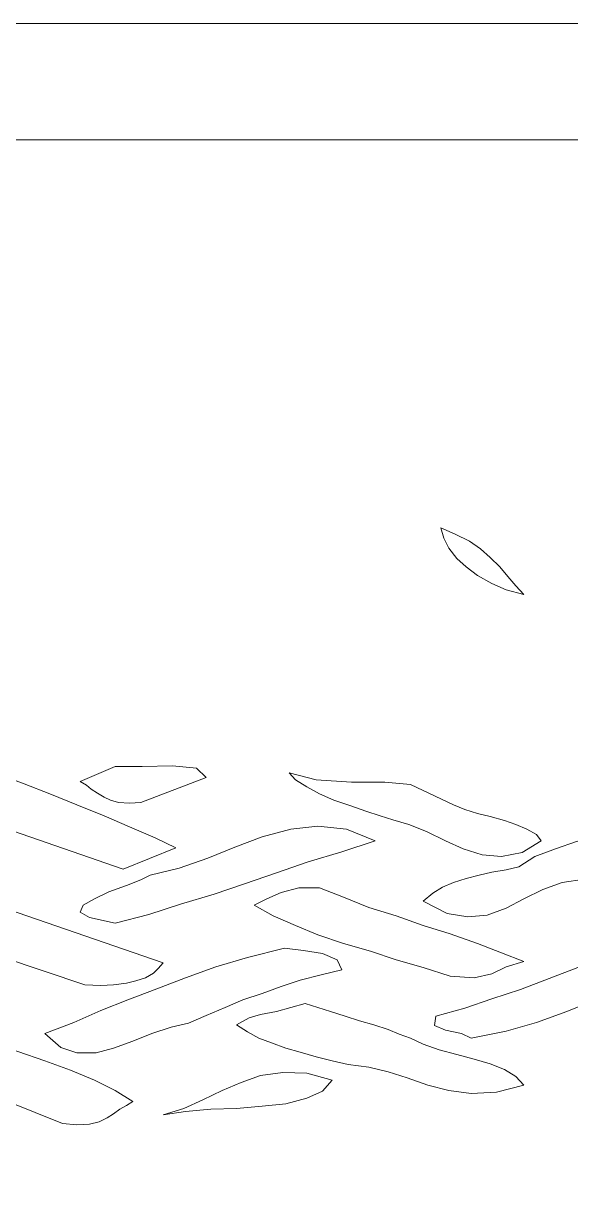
# Model space of a CAD drawing. Header units: millimetres. Extents: x -194 to 183, y -158 to 141.
# Drawn here: x -81.5 to -52.3, y 75.4 to 137.9 of the extents above; entities that cross this region are included whole.
import ezdxf

# ---------------------------------------------------------------- set-up
doc = ezdxf.new("R2010")
doc.units = ezdxf.units.MM
doc.header["$MEASUREMENT"] = 0
doc.layers.add('Camada 1', color=7, linetype='Continuous')

msp = doc.modelspace()

# ---------------------------------------------------------------- linework, layer by layer
at = {"layer": 'Camada 1', "color": 250, "lineweight": 9}
for points, knots in [([(-8.8223, 45.1619), (-8.8223, 45.1619), (-8.8223, 42.4602), (-8.8223, 42.4602), (-8.8223, 42.4602), (-8.8223, 42.4602), (-11.8168, 42.4602), (-11.8168, 42.4602), (-11.8168, 42.4602), (-11.8168, 42.4602), (-11.8168, 45.1619), (-11.8168, 45.1619), (-11.8168, 45.1619), (-11.8168, 45.1619), (-13.4928, 45.1619), (-13.4928, 45.1619), (-13.4928, 45.1619), (-13.4928, 45.1619), (-13.4928, 42.4602), (-13.4928, 42.4602), (-13.4928, 42.4602), (-13.4928, 42.4602), (-192.1528, 42.4602), (-192.1528, 42.4602), (-192.1528, 42.4602), (-193.4863, 42.5704), (-193.9529, 43.4936), (-194.022, 44.3108), (-194.022, 44.3108), (-194.022, 59.801), (-194.0238, 107.2439), (-194.0238, 136.0087), (-194.0238, 136.0087), (-193.99, 136.22), (-193.9243, 137.7478), (-192.1528, 137.8636), (-192.1528, 137.8636), (-192.1528, 137.8636), (-13.4928, 137.8636), (-13.4928, 137.8636), (-13.4928, 137.8636), (-13.4928, 137.8636), (-13.4762, 135.1619), (-13.4762, 135.1619), (-13.4762, 135.1619), (-13.4762, 135.1619), (-11.8168, 135.1619), (-11.8168, 135.1619), (-11.8168, 135.1619), (-11.8168, 135.1619), (-11.8168, 137.8636), (-11.8168, 137.8636), (-11.8168, 137.8636), (-11.8168, 137.8636), (-8.8223, 137.8636), (-8.8223, 137.8636), (-8.8223, 137.8636), (-8.8223, 137.8636), (-8.8223, 135.1619), (-8.8223, 135.1619), (-8.8223, 135.1619), (-8.8223, 135.1619), (-7.824, 135.1619), (-7.824, 135.1619), (-7.824, 135.1619), (-7.824, 135.1619), (-7.824, 45.1619), (-7.824, 45.1619), (-7.824, 45.1619), (-7.824, 45.1619), (-8.8223, 45.1619), (-8.8223, 45.1619)], [0, 0, 0, 0, 0.0526316, 0.0526316, 0.0526316, 0.0526316, 0.1052632, 0.1052632, 0.1052632, 0.1052632, 0.1578947, 0.1578947, 0.1578947, 0.1578947, 0.2105263, 0.2105263, 0.2105263, 0.2105263, 0.2631579, 0.2631579, 0.2631579, 0.2631579, 0.3157895, 0.3157895, 0.3157895, 0.3157895, 0.3684211, 0.3684211, 0.3684211, 0.3684211, 0.4210526, 0.4210526, 0.4210526, 0.4210526, 0.4736842, 0.4736842, 0.4736842, 0.4736842, 0.5263158, 0.5263158, 0.5263158, 0.5263158, 0.5789474, 0.5789474, 0.5789474, 0.5789474, 0.6315789, 0.6315789, 0.6315789, 0.6315789, 0.6842105, 0.6842105, 0.6842105, 0.6842105, 0.7368421, 0.7368421, 0.7368421, 0.7368421, 0.7894737, 0.7894737, 0.7894737, 0.7894737, 0.8421053, 0.8421053, 0.8421053, 0.8421053, 0.8947368, 0.8947368, 0.8947368, 0.8947368, 1, 1, 1, 1]), ([(-54.7925, 107.4299), (-54.7925, 107.4299), (-55.2184, 107.8887), (-55.2184, 107.8887), (-55.2184, 107.8887), (-55.2184, 107.8887), (-55.6439, 108.3892), (-55.6439, 108.3892), (-55.6439, 108.3892), (-55.6439, 108.3892), (-56.0697, 108.8897), (-56.0697, 108.8897), (-56.0697, 108.8897), (-56.0697, 108.8897), (-56.5802, 109.3902), (-56.5802, 109.3902), (-56.5802, 109.3902), (-56.5802, 109.3902), (-57.0909, 109.8491), (-57.0909, 109.8491), (-57.0909, 109.8491), (-57.0909, 109.8491), (-57.6869, 110.2661), (-57.6869, 110.2661), (-57.6869, 110.2661), (-57.6869, 110.2661), (-58.4528, 110.6416), (-58.4528, 110.6416), (-58.4528, 110.6416), (-58.4528, 110.6416), (-59.2192, 110.9754), (-59.2192, 110.9754), (-59.2192, 110.9754), (-59.2192, 110.9754), (-59.0489, 110.4331), (-59.0489, 110.4331), (-59.0489, 110.4331), (-59.0489, 110.4331), (-58.7936, 109.8909), (-58.7936, 109.8909), (-58.7936, 109.8909), (-58.7936, 109.8909), (-58.3679, 109.3487), (-58.3679, 109.3487), (-58.3679, 109.3487), (-58.3679, 109.3487), (-57.8572, 108.8897), (-57.8572, 108.8897), (-57.8572, 108.8897), (-57.8572, 108.8897), (-57.2615, 108.4309), (-57.2615, 108.4309), (-57.2615, 108.4309), (-57.2615, 108.4309), (-56.4954, 108.014), (-56.4954, 108.014), (-56.4954, 108.014), (-56.4954, 108.014), (-55.7289, 107.6801), (-55.7289, 107.6801), (-55.7289, 107.6801), (-55.7289, 107.6801), (-54.7925, 107.4299), (-54.7925, 107.4299)], [0, 0, 0, 0, 0.0588235, 0.0588235, 0.0588235, 0.0588235, 0.1176471, 0.1176471, 0.1176471, 0.1176471, 0.1764706, 0.1764706, 0.1764706, 0.1764706, 0.2352941, 0.2352941, 0.2352941, 0.2352941, 0.2941176, 0.2941176, 0.2941176, 0.2941176, 0.3529412, 0.3529412, 0.3529412, 0.3529412, 0.4117647, 0.4117647, 0.4117647, 0.4117647, 0.4705882, 0.4705882, 0.4705882, 0.4705882, 0.5294118, 0.5294118, 0.5294118, 0.5294118, 0.5882353, 0.5882353, 0.5882353, 0.5882353, 0.6470588, 0.6470588, 0.6470588, 0.6470588, 0.7058824, 0.7058824, 0.7058824, 0.7058824, 0.7647059, 0.7647059, 0.7647059, 0.7647059, 0.8235294, 0.8235294, 0.8235294, 0.8235294, 0.8823529, 0.8823529, 0.8823529, 0.8823529, 1, 1, 1, 1]), ([(-76.1594, 92.7895), (-76.1594, 92.7895), (-73.3503, 93.9158), (-73.3503, 93.9158), (-73.3503, 93.9158), (-73.3503, 93.9158), (-74.4569, 94.4579), (-74.4569, 94.4579), (-74.4569, 94.4579), (-74.4569, 94.4579), (-75.8187, 95.0419), (-75.8187, 95.0419), (-75.8187, 95.0419), (-75.8187, 95.0419), (-77.1808, 95.6258), (-77.1808, 95.6258), (-77.1808, 95.6258), (-77.1808, 95.6258), (-78.6279, 96.2099), (-78.6279, 96.2099), (-78.6279, 96.2099), (-78.6279, 96.2099), (-80.0751, 96.7937), (-80.0751, 96.7937), (-80.0751, 96.7937), (-80.0751, 96.7937), (-81.4372, 97.3361), (-81.4372, 97.3361), (-81.4372, 97.3361), (-81.4372, 97.3361), (-82.799, 97.8365), (-82.799, 97.8365), (-82.799, 97.8365), (-82.799, 97.8365), (-83.9909, 98.2537), (-83.9909, 98.2537), (-83.9909, 98.2537), (-83.9909, 98.2537), (-84.5021, 98.0867), (-84.5021, 98.0867), (-84.5021, 98.0867), (-84.5021, 98.0867), (-85.1829, 97.9199), (-85.1829, 97.9199), (-85.1829, 97.9199), (-85.1829, 97.9199), (-86.034, 97.8365), (-86.034, 97.8365), (-86.034, 97.8365), (-86.034, 97.8365), (-86.8, 97.7115), (-86.8, 97.7115), (-86.8, 97.7115), (-86.8, 97.7115), (-87.4808, 97.5445), (-87.4808, 97.5445), (-87.4808, 97.5445), (-87.4808, 97.5445), (-87.8217, 97.2944), (-87.8217, 97.2944), (-87.8217, 97.2944), (-87.8217, 97.2944), (-87.7366, 97.0023), (-87.7366, 97.0023), (-87.7366, 97.0023), (-87.7366, 97.0023), (-87.0558, 96.5435), (-87.0558, 96.5435), (-87.0558, 96.5435), (-87.0558, 96.5435), (-76.1594, 92.7895), (-76.1594, 92.7895)], [0, 0, 0, 0, 0.0526316, 0.0526316, 0.0526316, 0.0526316, 0.1052632, 0.1052632, 0.1052632, 0.1052632, 0.1578947, 0.1578947, 0.1578947, 0.1578947, 0.2105263, 0.2105263, 0.2105263, 0.2105263, 0.2631579, 0.2631579, 0.2631579, 0.2631579, 0.3157895, 0.3157895, 0.3157895, 0.3157895, 0.3684211, 0.3684211, 0.3684211, 0.3684211, 0.4210526, 0.4210526, 0.4210526, 0.4210526, 0.4736842, 0.4736842, 0.4736842, 0.4736842, 0.5263158, 0.5263158, 0.5263158, 0.5263158, 0.5789474, 0.5789474, 0.5789474, 0.5789474, 0.6315789, 0.6315789, 0.6315789, 0.6315789, 0.6842105, 0.6842105, 0.6842105, 0.6842105, 0.7368421, 0.7368421, 0.7368421, 0.7368421, 0.7894737, 0.7894737, 0.7894737, 0.7894737, 0.8421053, 0.8421053, 0.8421053, 0.8421053, 0.8947368, 0.8947368, 0.8947368, 0.8947368, 1, 1, 1, 1]), ([(-75.2228, 96.335), (-75.2228, 96.335), (-71.7331, 97.6697), (-71.7331, 97.6697), (-71.7331, 97.6697), (-71.7331, 97.6697), (-72.2436, 98.1702), (-72.2436, 98.1702), (-72.2436, 98.1702), (-72.2436, 98.1702), (-73.5206, 98.2954), (-73.5206, 98.2954), (-73.5206, 98.2954), (-73.5206, 98.2954), (-75.1377, 98.2537), (-75.1377, 98.2537), (-75.1377, 98.2537), (-75.1377, 98.2537), (-76.585, 98.2537), (-76.585, 98.2537), (-76.585, 98.2537), (-76.585, 98.2537), (-78.458, 97.461), (-78.458, 97.461), (-78.458, 97.461), (-78.458, 97.461), (-78.1171, 97.2525), (-78.1171, 97.2525), (-78.1171, 97.2525), (-78.1171, 97.2525), (-77.8618, 97.0441), (-77.8618, 97.0441), (-77.8618, 97.0441), (-77.8618, 97.0441), (-77.5216, 96.8354), (-77.5216, 96.8354), (-77.5216, 96.8354), (-77.5216, 96.8354), (-77.1808, 96.627), (-77.1808, 96.627), (-77.1808, 96.627), (-77.1808, 96.627), (-76.8402, 96.4601), (-76.8402, 96.4601), (-76.8402, 96.4601), (-76.8402, 96.4601), (-76.4149, 96.335), (-76.4149, 96.335), (-76.4149, 96.335), (-76.4149, 96.335), (-75.8187, 96.2933), (-75.8187, 96.2933), (-75.8187, 96.2933), (-75.8187, 96.2933), (-75.2228, 96.335), (-75.2228, 96.335)], [0, 0, 0, 0, 0.0666667, 0.0666667, 0.0666667, 0.0666667, 0.1333333, 0.1333333, 0.1333333, 0.1333333, 0.2, 0.2, 0.2, 0.2, 0.2666667, 0.2666667, 0.2666667, 0.2666667, 0.3333333, 0.3333333, 0.3333333, 0.3333333, 0.4, 0.4, 0.4, 0.4, 0.4666667, 0.4666667, 0.4666667, 0.4666667, 0.5333333, 0.5333333, 0.5333333, 0.5333333, 0.6, 0.6, 0.6, 0.6, 0.6666667, 0.6666667, 0.6666667, 0.6666667, 0.7333333, 0.7333333, 0.7333333, 0.7333333, 0.8, 0.8, 0.8, 0.8, 0.8666667, 0.8666667, 0.8666667, 0.8666667, 1, 1, 1, 1]), ([(-61.7728, 95.4172), (-61.7728, 95.4172), (-60.9215, 95.167), (-60.9215, 95.167), (-60.9215, 95.167), (-60.9215, 95.167), (-59.9853, 94.7917), (-59.9853, 94.7917), (-59.9853, 94.7917), (-59.9853, 94.7917), (-58.9639, 94.2912), (-58.9639, 94.2912), (-58.9639, 94.2912), (-58.9639, 94.2912), (-58.0277, 93.8739), (-58.0277, 93.8739), (-58.0277, 93.8739), (-58.0277, 93.8739), (-57.0059, 93.5403), (-57.0059, 93.5403), (-57.0059, 93.5403), (-57.0059, 93.5403), (-55.9845, 93.4569), (-55.9845, 93.4569), (-55.9845, 93.4569), (-55.9845, 93.4569), (-54.8776, 93.6655), (-54.8776, 93.6655), (-54.8776, 93.6655), (-54.8776, 93.6655), (-53.8565, 94.2912), (-53.8565, 94.2912), (-53.8565, 94.2912), (-53.8565, 94.2912), (-54.1116, 94.6249), (-54.1116, 94.6249), (-54.1116, 94.6249), (-54.1116, 94.6249), (-54.6222, 94.9168), (-54.6222, 94.9168), (-54.6222, 94.9168), (-54.6222, 94.9168), (-55.2184, 95.167), (-55.2184, 95.167), (-55.2184, 95.167), (-55.2184, 95.167), (-55.8142, 95.3756), (-55.8142, 95.3756), (-55.8142, 95.3756), (-55.8142, 95.3756), (-56.5802, 95.5842), (-56.5802, 95.5842), (-56.5802, 95.5842), (-56.5802, 95.5842), (-57.2615, 95.7509), (-57.2615, 95.7509), (-57.2615, 95.7509), (-57.2615, 95.7509), (-57.9423, 95.9595), (-57.9423, 95.9595), (-57.9423, 95.9595), (-57.9423, 95.9595), (-58.5382, 96.2099), (-58.5382, 96.2099), (-58.5382, 96.2099), (-58.5382, 96.2099), (-60.8366, 97.2944), (-60.8366, 97.2944), (-60.8366, 97.2944), (-60.8366, 97.2944), (-60.8366, 97.2944), (-60.8366, 97.2944), (-60.8366, 97.2944), (-60.8366, 97.2944), (-62.1991, 97.4194), (-62.1991, 97.4194), (-62.1991, 97.4194), (-62.1991, 97.4194), (-63.9863, 97.4194), (-63.9863, 97.4194), (-63.9863, 97.4194), (-63.9863, 97.4194), (-65.8591, 97.5445), (-65.8591, 97.5445), (-65.8591, 97.5445), (-65.8591, 97.5445), (-67.3062, 97.9199), (-67.3062, 97.9199), (-67.3062, 97.9199), (-67.3062, 97.9199), (-66.966, 97.5445), (-66.966, 97.5445), (-66.966, 97.5445), (-66.966, 97.5445), (-66.3696, 97.1691), (-66.3696, 97.1691), (-66.3696, 97.1691), (-66.3696, 97.1691), (-65.6888, 96.7937), (-65.6888, 96.7937), (-65.6888, 96.7937), (-65.6888, 96.7937), (-64.9229, 96.4601), (-64.9229, 96.4601), (-64.9229, 96.4601), (-64.9229, 96.4601), (-64.0716, 96.168), (-64.0716, 96.168), (-64.0716, 96.168), (-64.0716, 96.168), (-63.2203, 95.8762), (-63.2203, 95.8762), (-63.2203, 95.8762), (-63.2203, 95.8762), (-62.4538, 95.6258), (-62.4538, 95.6258), (-62.4538, 95.6258), (-62.4538, 95.6258), (-61.7728, 95.4172), (-61.7728, 95.4172)], [0, 0, 0, 0, 0.0322581, 0.0322581, 0.0322581, 0.0322581, 0.0645161, 0.0645161, 0.0645161, 0.0645161, 0.0967742, 0.0967742, 0.0967742, 0.0967742, 0.1290323, 0.1290323, 0.1290323, 0.1290323, 0.1612903, 0.1612903, 0.1612903, 0.1612903, 0.1935484, 0.1935484, 0.1935484, 0.1935484, 0.2258065, 0.2258065, 0.2258065, 0.2258065, 0.2580645, 0.2580645, 0.2580645, 0.2580645, 0.2903226, 0.2903226, 0.2903226, 0.2903226, 0.3225806, 0.3225806, 0.3225806, 0.3225806, 0.3548387, 0.3548387, 0.3548387, 0.3548387, 0.3870968, 0.3870968, 0.3870968, 0.3870968, 0.4193548, 0.4193548, 0.4193548, 0.4193548, 0.4516129, 0.4516129, 0.4516129, 0.4516129, 0.483871, 0.483871, 0.483871, 0.483871, 0.516129, 0.516129, 0.516129, 0.516129, 0.5483871, 0.5483871, 0.5483871, 0.5483871, 0.5806452, 0.5806452, 0.5806452, 0.5806452, 0.6129032, 0.6129032, 0.6129032, 0.6129032, 0.6451613, 0.6451613, 0.6451613, 0.6451613, 0.6774194, 0.6774194, 0.6774194, 0.6774194, 0.7096774, 0.7096774, 0.7096774, 0.7096774, 0.7419355, 0.7419355, 0.7419355, 0.7419355, 0.7741935, 0.7741935, 0.7741935, 0.7741935, 0.8064516, 0.8064516, 0.8064516, 0.8064516, 0.8387097, 0.8387097, 0.8387097, 0.8387097, 0.8709677, 0.8709677, 0.8709677, 0.8709677, 0.9032258, 0.9032258, 0.9032258, 0.9032258, 0.9354839, 0.9354839, 0.9354839, 0.9354839, 1, 1, 1, 1]), ([(-51.5579, 92.2474), (-51.5579, 92.2474), (-50.3661, 92.7062), (-50.3661, 92.7062), (-50.3661, 92.7062), (-50.3661, 92.7062), (-49.1746, 93.1232), (-49.1746, 93.1232), (-49.1746, 93.1232), (-49.1746, 93.1232), (-47.9827, 93.4987), (-47.9827, 93.4987), (-47.9827, 93.4987), (-47.9827, 93.4987), (-46.791, 93.8739), (-46.791, 93.8739), (-46.791, 93.8739), (-46.791, 93.8739), (-45.599, 94.2077), (-45.599, 94.2077), (-45.599, 94.2077), (-45.599, 94.2077), (-44.3223, 94.5414), (-44.3223, 94.5414), (-44.3223, 94.5414), (-44.3223, 94.5414), (-43.1303, 94.875), (-43.1303, 94.875), (-43.1303, 94.875), (-43.1303, 94.875), (-41.8538, 95.167), (-41.8538, 95.167), (-41.8538, 95.167), (-41.8538, 95.167), (-41.9386, 95.459), (-41.9386, 95.459), (-41.9386, 95.459), (-41.9386, 95.459), (-42.194, 95.7093), (-42.194, 95.7093), (-42.194, 95.7093), (-42.194, 95.7093), (-42.5348, 95.9179), (-42.5348, 95.9179), (-42.5348, 95.9179), (-42.5348, 95.9179), (-42.9604, 96.0845), (-42.9604, 96.0845), (-42.9604, 96.0845), (-42.9604, 96.0845), (-43.556, 96.2099), (-43.556, 96.2099), (-43.556, 96.2099), (-43.556, 96.2099), (-44.152, 96.2515), (-44.152, 96.2515), (-44.152, 96.2515), (-44.152, 96.2515), (-44.833, 96.2099), (-44.833, 96.2099), (-44.833, 96.2099), (-44.833, 96.2099), (-45.514, 96.0845), (-45.514, 96.0845), (-45.514, 96.0845), (-45.514, 96.0845), (-46.791, 95.6258), (-46.791, 95.6258), (-46.791, 95.6258), (-46.791, 95.6258), (-48.0677, 95.2506), (-48.0677, 95.2506), (-48.0677, 95.2506), (-48.0677, 95.2506), (-49.4298, 94.875), (-49.4298, 94.875), (-49.4298, 94.875), (-49.4298, 94.875), (-50.707, 94.5831), (-50.707, 94.5831), (-50.707, 94.5831), (-50.707, 94.5831), (-51.9835, 94.2495), (-51.9835, 94.2495), (-51.9835, 94.2495), (-51.9835, 94.2495), (-53.0902, 93.8739), (-53.0902, 93.8739), (-53.0902, 93.8739), (-53.0902, 93.8739), (-54.1967, 93.4569), (-54.1967, 93.4569), (-54.1967, 93.4569), (-54.1967, 93.4569), (-55.0479, 92.9147), (-55.0479, 92.9147), (-55.0479, 92.9147), (-55.0479, 92.9147), (-55.7289, 92.7479), (-55.7289, 92.7479), (-55.7289, 92.7479), (-55.7289, 92.7479), (-56.4954, 92.6228), (-56.4954, 92.6228), (-56.4954, 92.6228), (-56.4954, 92.6228), (-57.1764, 92.4558), (-57.1764, 92.4558), (-57.1764, 92.4558), (-57.1764, 92.4558), (-57.8572, 92.2891), (-57.8572, 92.2891), (-57.8572, 92.2891), (-57.8572, 92.2891), (-58.5382, 92.0806), (-58.5382, 92.0806), (-58.5382, 92.0806), (-58.5382, 92.0806), (-59.1342, 91.8301), (-59.1342, 91.8301), (-59.1342, 91.8301), (-59.1342, 91.8301), (-59.6447, 91.4965), (-59.6447, 91.4965), (-59.6447, 91.4965), (-59.6447, 91.4965), (-60.1558, 91.0796), (-60.1558, 91.0796), (-60.1558, 91.0796), (-60.1558, 91.0796), (-58.8784, 90.4122), (-58.8784, 90.4122), (-58.8784, 90.4122), (-58.8784, 90.4122), (-57.772, 90.2452), (-57.772, 90.2452), (-57.772, 90.2452), (-57.772, 90.2452), (-56.7507, 90.3288), (-56.7507, 90.3288), (-56.7507, 90.3288), (-56.7507, 90.3288), (-55.7289, 90.7041), (-55.7289, 90.7041), (-55.7289, 90.7041), (-55.7289, 90.7041), (-54.7925, 91.2046), (-54.7925, 91.2046), (-54.7925, 91.2046), (-54.7925, 91.2046), (-53.771, 91.7051), (-53.771, 91.7051), (-53.771, 91.7051), (-53.771, 91.7051), (-52.7496, 92.0806), (-52.7496, 92.0806), (-52.7496, 92.0806), (-52.7496, 92.0806), (-51.5579, 92.2474), (-51.5579, 92.2474)], [0, 0, 0, 0, 0.0243902, 0.0243902, 0.0243902, 0.0243902, 0.0487805, 0.0487805, 0.0487805, 0.0487805, 0.0731707, 0.0731707, 0.0731707, 0.0731707, 0.097561, 0.097561, 0.097561, 0.097561, 0.1219512, 0.1219512, 0.1219512, 0.1219512, 0.1463415, 0.1463415, 0.1463415, 0.1463415, 0.1707317, 0.1707317, 0.1707317, 0.1707317, 0.195122, 0.195122, 0.195122, 0.195122, 0.2195122, 0.2195122, 0.2195122, 0.2195122, 0.2439024, 0.2439024, 0.2439024, 0.2439024, 0.2682927, 0.2682927, 0.2682927, 0.2682927, 0.2926829, 0.2926829, 0.2926829, 0.2926829, 0.3170732, 0.3170732, 0.3170732, 0.3170732, 0.3414634, 0.3414634, 0.3414634, 0.3414634, 0.3658537, 0.3658537, 0.3658537, 0.3658537, 0.3902439, 0.3902439, 0.3902439, 0.3902439, 0.4146341, 0.4146341, 0.4146341, 0.4146341, 0.4390244, 0.4390244, 0.4390244, 0.4390244, 0.4634146, 0.4634146, 0.4634146, 0.4634146, 0.4878049, 0.4878049, 0.4878049, 0.4878049, 0.5121951, 0.5121951, 0.5121951, 0.5121951, 0.5365854, 0.5365854, 0.5365854, 0.5365854, 0.5609756, 0.5609756, 0.5609756, 0.5609756, 0.5853659, 0.5853659, 0.5853659, 0.5853659, 0.6097561, 0.6097561, 0.6097561, 0.6097561, 0.6341463, 0.6341463, 0.6341463, 0.6341463, 0.6585366, 0.6585366, 0.6585366, 0.6585366, 0.6829268, 0.6829268, 0.6829268, 0.6829268, 0.7073171, 0.7073171, 0.7073171, 0.7073171, 0.7317073, 0.7317073, 0.7317073, 0.7317073, 0.7560976, 0.7560976, 0.7560976, 0.7560976, 0.7804878, 0.7804878, 0.7804878, 0.7804878, 0.804878, 0.804878, 0.804878, 0.804878, 0.8292683, 0.8292683, 0.8292683, 0.8292683, 0.8536585, 0.8536585, 0.8536585, 0.8536585, 0.8780488, 0.8780488, 0.8780488, 0.8780488, 0.902439, 0.902439, 0.902439, 0.902439, 0.9268293, 0.9268293, 0.9268293, 0.9268293, 0.9512195, 0.9512195, 0.9512195, 0.9512195, 1, 1, 1, 1]), ([(-76.585, 89.9116), (-76.585, 89.9116), (-74.7973, 90.3704), (-74.7973, 90.3704), (-74.7973, 90.3704), (-74.7973, 90.3704), (-73.0945, 90.9126), (-73.0945, 90.9126), (-73.0945, 90.9126), (-73.0945, 90.9126), (-71.307, 91.4548), (-71.307, 91.4548), (-71.307, 91.4548), (-71.307, 91.4548), (-69.6898, 91.9971), (-69.6898, 91.9971), (-69.6898, 91.9971), (-69.6898, 91.9971), (-67.9872, 92.581), (-67.9872, 92.581), (-67.9872, 92.581), (-67.9872, 92.581), (-66.2847, 93.165), (-66.2847, 93.165), (-66.2847, 93.165), (-66.2847, 93.165), (-64.4971, 93.7073), (-64.4971, 93.7073), (-64.4971, 93.7073), (-64.4971, 93.7073), (-62.7096, 94.2912), (-62.7096, 94.2912), (-62.7096, 94.2912), (-62.7096, 94.2912), (-64.2419, 94.9168), (-64.2419, 94.9168), (-64.2419, 94.9168), (-64.2419, 94.9168), (-65.7738, 95.0835), (-65.7738, 95.0835), (-65.7738, 95.0835), (-65.7738, 95.0835), (-67.2209, 94.9168), (-67.2209, 94.9168), (-67.2209, 94.9168), (-67.2209, 94.9168), (-68.7535, 94.4996), (-68.7535, 94.4996), (-68.7535, 94.4996), (-68.7535, 94.4996), (-70.2007, 93.9575), (-70.2007, 93.9575), (-70.2007, 93.9575), (-70.2007, 93.9575), (-71.6478, 93.3736), (-71.6478, 93.3736), (-71.6478, 93.3736), (-71.6478, 93.3736), (-73.1797, 92.8313), (-73.1797, 92.8313), (-73.1797, 92.8313), (-73.1797, 92.8313), (-74.7123, 92.4558), (-74.7123, 92.4558), (-74.7123, 92.4558), (-74.7123, 92.4558), (-75.2228, 92.2057), (-75.2228, 92.2057), (-75.2228, 92.2057), (-75.2228, 92.2057), (-75.9891, 91.9137), (-75.9891, 91.9137), (-75.9891, 91.9137), (-75.9891, 91.9137), (-76.9254, 91.58), (-76.9254, 91.58), (-76.9254, 91.58), (-76.9254, 91.58), (-77.6917, 91.2046), (-77.6917, 91.2046), (-77.6917, 91.2046), (-77.6917, 91.2046), (-78.2877, 90.8708), (-78.2877, 90.8708), (-78.2877, 90.8708), (-78.2877, 90.8708), (-78.458, 90.4955), (-78.458, 90.4955), (-78.458, 90.4955), (-78.458, 90.4955), (-77.9468, 90.2035), (-77.9468, 90.2035), (-77.9468, 90.2035), (-77.9468, 90.2035), (-76.585, 89.9116), (-76.585, 89.9116)], [0, 0, 0, 0, 0.04, 0.04, 0.04, 0.04, 0.08, 0.08, 0.08, 0.08, 0.12, 0.12, 0.12, 0.12, 0.16, 0.16, 0.16, 0.16, 0.2, 0.2, 0.2, 0.2, 0.24, 0.24, 0.24, 0.24, 0.28, 0.28, 0.28, 0.28, 0.32, 0.32, 0.32, 0.32, 0.36, 0.36, 0.36, 0.36, 0.4, 0.4, 0.4, 0.4, 0.44, 0.44, 0.44, 0.44, 0.48, 0.48, 0.48, 0.48, 0.52, 0.52, 0.52, 0.52, 0.56, 0.56, 0.56, 0.56, 0.6, 0.6, 0.6, 0.6, 0.64, 0.64, 0.64, 0.64, 0.68, 0.68, 0.68, 0.68, 0.72, 0.72, 0.72, 0.72, 0.76, 0.76, 0.76, 0.76, 0.8, 0.8, 0.8, 0.8, 0.84, 0.84, 0.84, 0.84, 0.88, 0.88, 0.88, 0.88, 0.92, 0.92, 0.92, 0.92, 1, 1, 1, 1]), ([(-78.2026, 86.6167), (-78.2026, 86.6167), (-77.3511, 86.5748), (-77.3511, 86.5748), (-77.3511, 86.5748), (-77.3511, 86.5748), (-76.6703, 86.6167), (-76.6703, 86.6167), (-76.6703, 86.6167), (-76.6703, 86.6167), (-75.9891, 86.7001), (-75.9891, 86.7001), (-75.9891, 86.7001), (-75.9891, 86.7001), (-75.4783, 86.8251), (-75.4783, 86.8251), (-75.4783, 86.8251), (-75.4783, 86.8251), (-74.9676, 86.9921), (-74.9676, 86.9921), (-74.9676, 86.9921), (-74.9676, 86.9921), (-74.542, 87.2422), (-74.542, 87.2422), (-74.542, 87.2422), (-74.542, 87.2422), (-74.2866, 87.4926), (-74.2866, 87.4926), (-74.2866, 87.4926), (-74.2866, 87.4926), (-74.0313, 87.7844), (-74.0313, 87.7844), (-74.0313, 87.7844), (-74.0313, 87.7844), (-84.9273, 91.5383), (-84.9273, 91.5383), (-84.9273, 91.5383), (-84.9273, 91.5383), (-85.4382, 91.4132), (-85.4382, 91.4132), (-85.4382, 91.4132), (-85.4382, 91.4132), (-86.119, 91.2463), (-86.119, 91.2463), (-86.119, 91.2463), (-86.119, 91.2463), (-86.8, 91.0378), (-86.8, 91.0378), (-86.8, 91.0378), (-86.8, 91.0378), (-87.3958, 90.8291), (-87.3958, 90.8291), (-87.3958, 90.8291), (-87.3958, 90.8291), (-87.8217, 90.5789), (-87.8217, 90.5789), (-87.8217, 90.5789), (-87.8217, 90.5789), (-87.9922, 90.2869), (-87.9922, 90.2869), (-87.9922, 90.2869), (-87.9922, 90.2869), (-87.7366, 89.9533), (-87.7366, 89.9533), (-87.7366, 89.9533), (-87.7366, 89.9533), (-87.0558, 89.578), (-87.0558, 89.578), (-87.0558, 89.578), (-87.0558, 89.578), (-78.2026, 86.6167), (-78.2026, 86.6167)], [0, 0, 0, 0, 0.0526316, 0.0526316, 0.0526316, 0.0526316, 0.1052632, 0.1052632, 0.1052632, 0.1052632, 0.1578947, 0.1578947, 0.1578947, 0.1578947, 0.2105263, 0.2105263, 0.2105263, 0.2105263, 0.2631579, 0.2631579, 0.2631579, 0.2631579, 0.3157895, 0.3157895, 0.3157895, 0.3157895, 0.3684211, 0.3684211, 0.3684211, 0.3684211, 0.4210526, 0.4210526, 0.4210526, 0.4210526, 0.4736842, 0.4736842, 0.4736842, 0.4736842, 0.5263158, 0.5263158, 0.5263158, 0.5263158, 0.5789474, 0.5789474, 0.5789474, 0.5789474, 0.6315789, 0.6315789, 0.6315789, 0.6315789, 0.6842105, 0.6842105, 0.6842105, 0.6842105, 0.7368421, 0.7368421, 0.7368421, 0.7368421, 0.7894737, 0.7894737, 0.7894737, 0.7894737, 0.8421053, 0.8421053, 0.8421053, 0.8421053, 0.8947368, 0.8947368, 0.8947368, 0.8947368, 1, 1, 1, 1]), ([(-58.7085, 87.0755), (-58.7085, 87.0755), (-57.4318, 86.9921), (-57.4318, 86.9921), (-57.4318, 86.9921), (-57.4318, 86.9921), (-56.4954, 87.2005), (-56.4954, 87.2005), (-56.4954, 87.2005), (-56.4954, 87.2005), (-55.7289, 87.5759), (-55.7289, 87.5759), (-55.7289, 87.5759), (-55.7289, 87.5759), (-54.7925, 87.8679), (-54.7925, 87.8679), (-54.7925, 87.8679), (-54.7925, 87.8679), (-55.9845, 88.3267), (-55.9845, 88.3267), (-55.9845, 88.3267), (-55.9845, 88.3267), (-57.2615, 88.8273), (-57.2615, 88.8273), (-57.2615, 88.8273), (-57.2615, 88.8273), (-58.7085, 89.3279), (-58.7085, 89.3279), (-58.7085, 89.3279), (-58.7085, 89.3279), (-60.1558, 89.7866), (-60.1558, 89.7866), (-60.1558, 89.7866), (-60.1558, 89.7866), (-61.6027, 90.2869), (-61.6027, 90.2869), (-61.6027, 90.2869), (-61.6027, 90.2869), (-63.0498, 90.7459), (-63.0498, 90.7459), (-63.0498, 90.7459), (-63.0498, 90.7459), (-64.4118, 91.288), (-64.4118, 91.288), (-64.4118, 91.288), (-64.4118, 91.288), (-65.6888, 91.7885), (-65.6888, 91.7885), (-65.6888, 91.7885), (-65.6888, 91.7885), (-66.7955, 91.7885), (-66.7955, 91.7885), (-66.7955, 91.7885), (-66.7955, 91.7885), (-67.7318, 91.5383), (-67.7318, 91.5383), (-67.7318, 91.5383), (-67.7318, 91.5383), (-68.4979, 91.2046), (-68.4979, 91.2046), (-68.4979, 91.2046), (-68.4979, 91.2046), (-69.1789, 90.8708), (-69.1789, 90.8708), (-69.1789, 90.8708), (-69.1789, 90.8708), (-68.1575, 90.2869), (-68.1575, 90.2869), (-68.1575, 90.2869), (-68.1575, 90.2869), (-66.966, 89.7866), (-66.966, 89.7866), (-66.966, 89.7866), (-66.966, 89.7866), (-65.7738, 89.2861), (-65.7738, 89.2861), (-65.7738, 89.2861), (-65.7738, 89.2861), (-64.4118, 88.8273), (-64.4118, 88.8273), (-64.4118, 88.8273), (-64.4118, 88.8273), (-62.9647, 88.4102), (-62.9647, 88.4102), (-62.9647, 88.4102), (-62.9647, 88.4102), (-61.6027, 87.9514), (-61.6027, 87.9514), (-61.6027, 87.9514), (-61.6027, 87.9514), (-60.1558, 87.5342), (-60.1558, 87.5342), (-60.1558, 87.5342), (-60.1558, 87.5342), (-58.7085, 87.0755), (-58.7085, 87.0755)], [0, 0, 0, 0, 0.04, 0.04, 0.04, 0.04, 0.08, 0.08, 0.08, 0.08, 0.12, 0.12, 0.12, 0.12, 0.16, 0.16, 0.16, 0.16, 0.2, 0.2, 0.2, 0.2, 0.24, 0.24, 0.24, 0.24, 0.28, 0.28, 0.28, 0.28, 0.32, 0.32, 0.32, 0.32, 0.36, 0.36, 0.36, 0.36, 0.4, 0.4, 0.4, 0.4, 0.44, 0.44, 0.44, 0.44, 0.48, 0.48, 0.48, 0.48, 0.52, 0.52, 0.52, 0.52, 0.56, 0.56, 0.56, 0.56, 0.6, 0.6, 0.6, 0.6, 0.64, 0.64, 0.64, 0.64, 0.68, 0.68, 0.68, 0.68, 0.72, 0.72, 0.72, 0.72, 0.76, 0.76, 0.76, 0.76, 0.8, 0.8, 0.8, 0.8, 0.84, 0.84, 0.84, 0.84, 0.88, 0.88, 0.88, 0.88, 0.92, 0.92, 0.92, 0.92, 1, 1, 1, 1]), ([(-57.6019, 83.7804), (-57.6019, 83.7804), (-55.7289, 84.1557), (-55.7289, 84.1557), (-55.7289, 84.1557), (-55.7289, 84.1557), (-54.1116, 84.6145), (-54.1116, 84.6145), (-54.1116, 84.6145), (-54.1116, 84.6145), (-52.4945, 85.1986), (-52.4945, 85.1986), (-52.4945, 85.1986), (-52.4945, 85.1986), (-50.9621, 85.824), (-50.9621, 85.824), (-50.9621, 85.824), (-50.9621, 85.824), (-49.4298, 86.4497), (-49.4298, 86.4497), (-49.4298, 86.4497), (-49.4298, 86.4497), (-47.8979, 87.0339), (-47.8979, 87.0339), (-47.8979, 87.0339), (-47.8979, 87.0339), (-46.2803, 87.5759), (-46.2803, 87.5759), (-46.2803, 87.5759), (-46.2803, 87.5759), (-44.5778, 87.9931), (-44.5778, 87.9931), (-44.5778, 87.9931), (-44.5778, 87.9931), (-44.4926, 88.2016), (-44.4926, 88.2016), (-44.4926, 88.2016), (-44.4926, 88.2016), (-44.6627, 88.4102), (-44.6627, 88.4102), (-44.6627, 88.4102), (-44.6627, 88.4102), (-44.9178, 88.577), (-44.9178, 88.577), (-44.9178, 88.577), (-44.9178, 88.577), (-45.2586, 88.7439), (-45.2586, 88.7439), (-45.2586, 88.7439), (-45.2586, 88.7439), (-45.6843, 88.9107), (-45.6843, 88.9107), (-45.6843, 88.9107), (-45.6843, 88.9107), (-46.1098, 89.0358), (-46.1098, 89.0358), (-46.1098, 89.0358), (-46.1098, 89.0358), (-46.5356, 89.1609), (-46.5356, 89.1609), (-46.5356, 89.1609), (-46.5356, 89.1609), (-46.8758, 89.2444), (-46.8758, 89.2444), (-46.8758, 89.2444), (-46.8758, 89.2444), (-48.5787, 88.7022), (-48.5787, 88.7022), (-48.5787, 88.7022), (-48.5787, 88.7022), (-50.2811, 88.1181), (-50.2811, 88.1181), (-50.2811, 88.1181), (-50.2811, 88.1181), (-51.8985, 87.5342), (-51.8985, 87.5342), (-51.8985, 87.5342), (-51.8985, 87.5342), (-53.4308, 86.9504), (-53.4308, 86.9504), (-53.4308, 86.9504), (-53.4308, 86.9504), (-54.9628, 86.3664), (-54.9628, 86.3664), (-54.9628, 86.3664), (-54.9628, 86.3664), (-56.4954, 85.8659), (-56.4954, 85.8659), (-56.4954, 85.8659), (-56.4954, 85.8659), (-57.9423, 85.3653), (-57.9423, 85.3653), (-57.9423, 85.3653), (-57.9423, 85.3653), (-59.4746, 84.9482), (-59.4746, 84.9482), (-59.4746, 84.9482), (-59.4746, 84.9482), (-59.5594, 84.4478), (-59.5594, 84.4478), (-59.5594, 84.4478), (-59.5594, 84.4478), (-58.9639, 84.1973), (-58.9639, 84.1973), (-58.9639, 84.1973), (-58.9639, 84.1973), (-58.1128, 84.0307), (-58.1128, 84.0307), (-58.1128, 84.0307), (-58.1128, 84.0307), (-57.6019, 83.7804), (-57.6019, 83.7804)], [0, 0, 0, 0, 0.0344828, 0.0344828, 0.0344828, 0.0344828, 0.0689655, 0.0689655, 0.0689655, 0.0689655, 0.1034483, 0.1034483, 0.1034483, 0.1034483, 0.137931, 0.137931, 0.137931, 0.137931, 0.1724138, 0.1724138, 0.1724138, 0.1724138, 0.2068966, 0.2068966, 0.2068966, 0.2068966, 0.2413793, 0.2413793, 0.2413793, 0.2413793, 0.2758621, 0.2758621, 0.2758621, 0.2758621, 0.3103448, 0.3103448, 0.3103448, 0.3103448, 0.3448276, 0.3448276, 0.3448276, 0.3448276, 0.3793103, 0.3793103, 0.3793103, 0.3793103, 0.4137931, 0.4137931, 0.4137931, 0.4137931, 0.4482759, 0.4482759, 0.4482759, 0.4482759, 0.4827586, 0.4827586, 0.4827586, 0.4827586, 0.5172414, 0.5172414, 0.5172414, 0.5172414, 0.5517241, 0.5517241, 0.5517241, 0.5517241, 0.5862069, 0.5862069, 0.5862069, 0.5862069, 0.6206897, 0.6206897, 0.6206897, 0.6206897, 0.6551724, 0.6551724, 0.6551724, 0.6551724, 0.6896552, 0.6896552, 0.6896552, 0.6896552, 0.7241379, 0.7241379, 0.7241379, 0.7241379, 0.7586207, 0.7586207, 0.7586207, 0.7586207, 0.7931034, 0.7931034, 0.7931034, 0.7931034, 0.8275862, 0.8275862, 0.8275862, 0.8275862, 0.862069, 0.862069, 0.862069, 0.862069, 0.8965517, 0.8965517, 0.8965517, 0.8965517, 0.9310345, 0.9310345, 0.9310345, 0.9310345, 1, 1, 1, 1]), ([(-72.6692, 84.5729), (-72.6692, 84.5729), (-71.7331, 84.9899), (-71.7331, 84.9899), (-71.7331, 84.9899), (-71.7331, 84.9899), (-70.7114, 85.4071), (-70.7114, 85.4071), (-70.7114, 85.4071), (-70.7114, 85.4071), (-69.7747, 85.824), (-69.7747, 85.824), (-69.7747, 85.824), (-69.7747, 85.824), (-68.7535, 86.1578), (-68.7535, 86.1578), (-68.7535, 86.1578), (-68.7535, 86.1578), (-67.7318, 86.5332), (-67.7318, 86.5332), (-67.7318, 86.5332), (-67.7318, 86.5332), (-66.7104, 86.8669), (-66.7104, 86.8669), (-66.7104, 86.8669), (-66.7104, 86.8669), (-65.6039, 87.1589), (-65.6039, 87.1589), (-65.6039, 87.1589), (-65.6039, 87.1589), (-64.4971, 87.4092), (-64.4971, 87.4092), (-64.4971, 87.4092), (-64.4971, 87.4092), (-64.7526, 87.9514), (-64.7526, 87.9514), (-64.7526, 87.9514), (-64.7526, 87.9514), (-65.5185, 88.2851), (-65.5185, 88.2851), (-65.5185, 88.2851), (-65.5185, 88.2851), (-66.5401, 88.4517), (-66.5401, 88.4517), (-66.5401, 88.4517), (-66.5401, 88.4517), (-67.5617, 88.577), (-67.5617, 88.577), (-67.5617, 88.577), (-67.5617, 88.577), (-69.5195, 88.0765), (-69.5195, 88.0765), (-69.5195, 88.0765), (-69.5195, 88.0765), (-71.222, 87.5759), (-71.222, 87.5759), (-71.222, 87.5759), (-71.222, 87.5759), (-72.8395, 86.9921), (-72.8395, 86.9921), (-72.8395, 86.9921), (-72.8395, 86.9921), (-74.3717, 86.4082), (-74.3717, 86.4082), (-74.3717, 86.4082), (-74.3717, 86.4082), (-75.9038, 85.824), (-75.9038, 85.824), (-75.9038, 85.824), (-75.9038, 85.824), (-77.3511, 85.2402), (-77.3511, 85.2402), (-77.3511, 85.2402), (-77.3511, 85.2402), (-78.7982, 84.6145), (-78.7982, 84.6145), (-78.7982, 84.6145), (-78.7982, 84.6145), (-80.3307, 84.0307), (-80.3307, 84.0307), (-80.3307, 84.0307), (-80.3307, 84.0307), (-79.4792, 83.2798), (-79.4792, 83.2798), (-79.4792, 83.2798), (-79.4792, 83.2798), (-78.6279, 82.9878), (-78.6279, 82.9878), (-78.6279, 82.9878), (-78.6279, 82.9878), (-77.6066, 82.9878), (-77.6066, 82.9878), (-77.6066, 82.9878), (-77.6066, 82.9878), (-76.6703, 83.2381), (-76.6703, 83.2381), (-76.6703, 83.2381), (-76.6703, 83.2381), (-75.6487, 83.6135), (-75.6487, 83.6135), (-75.6487, 83.6135), (-75.6487, 83.6135), (-74.627, 84.0307), (-74.627, 84.0307), (-74.627, 84.0307), (-74.627, 84.0307), (-73.6058, 84.3643), (-73.6058, 84.3643), (-73.6058, 84.3643), (-73.6058, 84.3643), (-72.6692, 84.5729), (-72.6692, 84.5729)], [0, 0, 0, 0, 0.0344828, 0.0344828, 0.0344828, 0.0344828, 0.0689655, 0.0689655, 0.0689655, 0.0689655, 0.1034483, 0.1034483, 0.1034483, 0.1034483, 0.137931, 0.137931, 0.137931, 0.137931, 0.1724138, 0.1724138, 0.1724138, 0.1724138, 0.2068966, 0.2068966, 0.2068966, 0.2068966, 0.2413793, 0.2413793, 0.2413793, 0.2413793, 0.2758621, 0.2758621, 0.2758621, 0.2758621, 0.3103448, 0.3103448, 0.3103448, 0.3103448, 0.3448276, 0.3448276, 0.3448276, 0.3448276, 0.3793103, 0.3793103, 0.3793103, 0.3793103, 0.4137931, 0.4137931, 0.4137931, 0.4137931, 0.4482759, 0.4482759, 0.4482759, 0.4482759, 0.4827586, 0.4827586, 0.4827586, 0.4827586, 0.5172414, 0.5172414, 0.5172414, 0.5172414, 0.5517241, 0.5517241, 0.5517241, 0.5517241, 0.5862069, 0.5862069, 0.5862069, 0.5862069, 0.6206897, 0.6206897, 0.6206897, 0.6206897, 0.6551724, 0.6551724, 0.6551724, 0.6551724, 0.6896552, 0.6896552, 0.6896552, 0.6896552, 0.7241379, 0.7241379, 0.7241379, 0.7241379, 0.7586207, 0.7586207, 0.7586207, 0.7586207, 0.7931034, 0.7931034, 0.7931034, 0.7931034, 0.8275862, 0.8275862, 0.8275862, 0.8275862, 0.862069, 0.862069, 0.862069, 0.862069, 0.8965517, 0.8965517, 0.8965517, 0.8965517, 0.9310345, 0.9310345, 0.9310345, 0.9310345, 1, 1, 1, 1]), ([(-66.4551, 85.6155), (-66.4551, 85.6155), (-67.9872, 85.1986), (-67.9872, 85.1986), (-67.9872, 85.1986), (-67.9872, 85.1986), (-68.8385, 85.0316), (-68.8385, 85.0316), (-68.8385, 85.0316), (-68.8385, 85.0316), (-69.4345, 84.8647), (-69.4345, 84.8647), (-69.4345, 84.8647), (-69.4345, 84.8647), (-70.1153, 84.4894), (-70.1153, 84.4894), (-70.1153, 84.4894), (-70.1153, 84.4894), (-69.5195, 84.1141), (-69.5195, 84.1141), (-69.5195, 84.1141), (-69.5195, 84.1141), (-68.924, 83.7804), (-68.924, 83.7804), (-68.924, 83.7804), (-68.924, 83.7804), (-68.2427, 83.53), (-68.2427, 83.53), (-68.2427, 83.53), (-68.2427, 83.53), (-67.4765, 83.2381), (-67.4765, 83.2381), (-67.4765, 83.2381), (-67.4765, 83.2381), (-66.7104, 83.0296), (-66.7104, 83.0296), (-66.7104, 83.0296), (-66.7104, 83.0296), (-65.8591, 82.7795), (-65.8591, 82.7795), (-65.8591, 82.7795), (-65.8591, 82.7795), (-65.0078, 82.5707), (-65.0078, 82.5707), (-65.0078, 82.5707), (-65.0078, 82.5707), (-64.1567, 82.3623), (-64.1567, 82.3623), (-64.1567, 82.3623), (-64.1567, 82.3623), (-64.1567, 82.3623), (-64.1567, 82.3623), (-64.1567, 82.3623), (-64.1567, 82.3623), (-63.0498, 82.237), (-63.0498, 82.237), (-63.0498, 82.237), (-63.0498, 82.237), (-62.0286, 81.9868), (-62.0286, 81.9868), (-62.0286, 81.9868), (-62.0286, 81.9868), (-61.0069, 81.6531), (-61.0069, 81.6531), (-61.0069, 81.6531), (-61.0069, 81.6531), (-59.9003, 81.2778), (-59.9003, 81.2778), (-59.9003, 81.2778), (-59.9003, 81.2778), (-58.7936, 80.9858), (-58.7936, 80.9858), (-58.7936, 80.9858), (-58.7936, 80.9858), (-57.6019, 80.8188), (-57.6019, 80.8188), (-57.6019, 80.8188), (-57.6019, 80.8188), (-56.2396, 80.9023), (-56.2396, 80.9023), (-56.2396, 80.9023), (-56.2396, 80.9023), (-54.7925, 81.2778), (-54.7925, 81.2778), (-54.7925, 81.2778), (-54.7925, 81.2778), (-55.2184, 81.7366), (-55.2184, 81.7366), (-55.2184, 81.7366), (-55.2184, 81.7366), (-55.8142, 82.112), (-55.8142, 82.112), (-55.8142, 82.112), (-55.8142, 82.112), (-56.5802, 82.4039), (-56.5802, 82.4039), (-56.5802, 82.4039), (-56.5802, 82.4039), (-57.4318, 82.6542), (-57.4318, 82.6542), (-57.4318, 82.6542), (-57.4318, 82.6542), (-58.3679, 82.9043), (-58.3679, 82.9043), (-58.3679, 82.9043), (-58.3679, 82.9043), (-59.3045, 83.1546), (-59.3045, 83.1546), (-59.3045, 83.1546), (-59.3045, 83.1546), (-60.1558, 83.4468), (-60.1558, 83.4468), (-60.1558, 83.4468), (-60.1558, 83.4468), (-60.8366, 83.7804), (-60.8366, 83.7804), (-60.8366, 83.7804), (-60.8366, 83.7804), (-61.4326, 83.989), (-61.4326, 83.989), (-61.4326, 83.989), (-61.4326, 83.989), (-62.0286, 84.2391), (-62.0286, 84.2391), (-62.0286, 84.2391), (-62.0286, 84.2391), (-62.7946, 84.4894), (-62.7946, 84.4894), (-62.7946, 84.4894), (-62.7946, 84.4894), (-63.5609, 84.698), (-63.5609, 84.698), (-63.5609, 84.698), (-63.5609, 84.698), (-64.3265, 84.9482), (-64.3265, 84.9482), (-64.3265, 84.9482), (-64.3265, 84.9482), (-65.0928, 85.1986), (-65.0928, 85.1986), (-65.0928, 85.1986), (-65.0928, 85.1986), (-65.7738, 85.4071), (-65.7738, 85.4071), (-65.7738, 85.4071), (-65.7738, 85.4071), (-66.4551, 85.6155), (-66.4551, 85.6155)], [0, 0, 0, 0, 0.0263158, 0.0263158, 0.0263158, 0.0263158, 0.0526316, 0.0526316, 0.0526316, 0.0526316, 0.0789474, 0.0789474, 0.0789474, 0.0789474, 0.1052632, 0.1052632, 0.1052632, 0.1052632, 0.1315789, 0.1315789, 0.1315789, 0.1315789, 0.1578947, 0.1578947, 0.1578947, 0.1578947, 0.1842105, 0.1842105, 0.1842105, 0.1842105, 0.2105263, 0.2105263, 0.2105263, 0.2105263, 0.2368421, 0.2368421, 0.2368421, 0.2368421, 0.2631579, 0.2631579, 0.2631579, 0.2631579, 0.2894737, 0.2894737, 0.2894737, 0.2894737, 0.3157895, 0.3157895, 0.3157895, 0.3157895, 0.3421053, 0.3421053, 0.3421053, 0.3421053, 0.3684211, 0.3684211, 0.3684211, 0.3684211, 0.3947368, 0.3947368, 0.3947368, 0.3947368, 0.4210526, 0.4210526, 0.4210526, 0.4210526, 0.4473684, 0.4473684, 0.4473684, 0.4473684, 0.4736842, 0.4736842, 0.4736842, 0.4736842, 0.5, 0.5, 0.5, 0.5, 0.5263158, 0.5263158, 0.5263158, 0.5263158, 0.5526316, 0.5526316, 0.5526316, 0.5526316, 0.5789474, 0.5789474, 0.5789474, 0.5789474, 0.6052632, 0.6052632, 0.6052632, 0.6052632, 0.6315789, 0.6315789, 0.6315789, 0.6315789, 0.6578947, 0.6578947, 0.6578947, 0.6578947, 0.6842105, 0.6842105, 0.6842105, 0.6842105, 0.7105263, 0.7105263, 0.7105263, 0.7105263, 0.7368421, 0.7368421, 0.7368421, 0.7368421, 0.7631579, 0.7631579, 0.7631579, 0.7631579, 0.7894737, 0.7894737, 0.7894737, 0.7894737, 0.8157895, 0.8157895, 0.8157895, 0.8157895, 0.8421053, 0.8421053, 0.8421053, 0.8421053, 0.8684211, 0.8684211, 0.8684211, 0.8684211, 0.8947368, 0.8947368, 0.8947368, 0.8947368, 0.9210526, 0.9210526, 0.9210526, 0.9210526, 0.9473684, 0.9473684, 0.9473684, 0.9473684, 1, 1, 1, 1]), ([(-86.8, 82.1953), (-86.8, 82.1953), (-79.3941, 79.2339), (-79.3941, 79.2339), (-79.3941, 79.2339), (-79.3941, 79.2339), (-78.6279, 79.1505), (-78.6279, 79.1505), (-78.6279, 79.1505), (-78.6279, 79.1505), (-77.9468, 79.1921), (-77.9468, 79.1921), (-77.9468, 79.1921), (-77.9468, 79.1921), (-77.4363, 79.3174), (-77.4363, 79.3174), (-77.4363, 79.3174), (-77.4363, 79.3174), (-77.0107, 79.5258), (-77.0107, 79.5258), (-77.0107, 79.5258), (-77.0107, 79.5258), (-76.6703, 79.7345), (-76.6703, 79.7345), (-76.6703, 79.7345), (-76.6703, 79.7345), (-76.3297, 79.9848), (-76.3297, 79.9848), (-76.3297, 79.9848), (-76.3297, 79.9848), (-75.9891, 80.1932), (-75.9891, 80.1932), (-75.9891, 80.1932), (-75.9891, 80.1932), (-75.6487, 80.4019), (-75.6487, 80.4019), (-75.6487, 80.4019), (-75.6487, 80.4019), (-76.585, 80.9858), (-76.585, 80.9858), (-76.585, 80.9858), (-76.585, 80.9858), (-77.6917, 81.528), (-77.6917, 81.528), (-77.6917, 81.528), (-77.6917, 81.528), (-78.9685, 82.0703), (-78.9685, 82.0703), (-78.9685, 82.0703), (-78.9685, 82.0703), (-80.3307, 82.5707), (-80.3307, 82.5707), (-80.3307, 82.5707), (-80.3307, 82.5707), (-81.7778, 83.0713), (-81.7778, 83.0713), (-81.7778, 83.0713), (-81.7778, 83.0713), (-83.2249, 83.5718), (-83.2249, 83.5718), (-83.2249, 83.5718), (-83.2249, 83.5718), (-84.5873, 84.0723), (-84.5873, 84.0723), (-84.5873, 84.0723), (-84.5873, 84.0723), (-85.8639, 84.5729), (-85.8639, 84.5729), (-85.8639, 84.5729), (-85.8639, 84.5729), (-87.1409, 84.5311), (-87.1409, 84.5311), (-87.1409, 84.5311), (-87.1409, 84.5311), (-88.1621, 84.2808), (-88.1621, 84.2808), (-88.1621, 84.2808), (-88.1621, 84.2808), (-88.8433, 83.9472), (-88.8433, 83.9472), (-88.8433, 83.9472), (-88.8433, 83.9472), (-89.1839, 83.53), (-89.1839, 83.53), (-89.1839, 83.53), (-89.1839, 83.53), (-89.1839, 83.0713), (-89.1839, 83.0713), (-89.1839, 83.0713), (-89.1839, 83.0713), (-88.8433, 82.696), (-88.8433, 82.696), (-88.8433, 82.696), (-88.8433, 82.696), (-88.077, 82.3623), (-88.077, 82.3623), (-88.077, 82.3623), (-88.077, 82.3623), (-86.8, 82.1953), (-86.8, 82.1953)], [0, 0, 0, 0, 0.0384615, 0.0384615, 0.0384615, 0.0384615, 0.0769231, 0.0769231, 0.0769231, 0.0769231, 0.1153846, 0.1153846, 0.1153846, 0.1153846, 0.1538462, 0.1538462, 0.1538462, 0.1538462, 0.1923077, 0.1923077, 0.1923077, 0.1923077, 0.2307692, 0.2307692, 0.2307692, 0.2307692, 0.2692308, 0.2692308, 0.2692308, 0.2692308, 0.3076923, 0.3076923, 0.3076923, 0.3076923, 0.3461538, 0.3461538, 0.3461538, 0.3461538, 0.3846154, 0.3846154, 0.3846154, 0.3846154, 0.4230769, 0.4230769, 0.4230769, 0.4230769, 0.4615385, 0.4615385, 0.4615385, 0.4615385, 0.5, 0.5, 0.5, 0.5, 0.5384615, 0.5384615, 0.5384615, 0.5384615, 0.5769231, 0.5769231, 0.5769231, 0.5769231, 0.6153846, 0.6153846, 0.6153846, 0.6153846, 0.6538462, 0.6538462, 0.6538462, 0.6538462, 0.6923077, 0.6923077, 0.6923077, 0.6923077, 0.7307692, 0.7307692, 0.7307692, 0.7307692, 0.7692308, 0.7692308, 0.7692308, 0.7692308, 0.8076923, 0.8076923, 0.8076923, 0.8076923, 0.8461538, 0.8461538, 0.8461538, 0.8461538, 0.8846154, 0.8846154, 0.8846154, 0.8846154, 0.9230769, 0.9230769, 0.9230769, 0.9230769, 1, 1, 1, 1]), ([(-65.0078, 81.528), (-65.0078, 81.528), (-66.3696, 81.9033), (-66.3696, 81.9033), (-66.3696, 81.9033), (-66.3696, 81.9033), (-67.6468, 81.9451), (-67.6468, 81.9451), (-67.6468, 81.9451), (-67.6468, 81.9451), (-68.8385, 81.7783), (-68.8385, 81.7783), (-68.8385, 81.7783), (-68.8385, 81.7783), (-69.8601, 81.4029), (-69.8601, 81.4029), (-69.8601, 81.4029), (-69.8601, 81.4029), (-70.8818, 80.9858), (-70.8818, 80.9858), (-70.8818, 80.9858), (-70.8818, 80.9858), (-71.9032, 80.4851), (-71.9032, 80.4851), (-71.9032, 80.4851), (-71.9032, 80.4851), (-72.9248, 80.0265), (-72.9248, 80.0265), (-72.9248, 80.0265), (-72.9248, 80.0265), (-74.0313, 79.6928), (-74.0313, 79.6928), (-74.0313, 79.6928), (-74.0313, 79.6928), (-72.8395, 79.8595), (-72.8395, 79.8595), (-72.8395, 79.8595), (-72.8395, 79.8595), (-71.4773, 79.9848), (-71.4773, 79.9848), (-71.4773, 79.9848), (-71.4773, 79.9848), (-70.1153, 80.0265), (-70.1153, 80.0265), (-70.1153, 80.0265), (-70.1153, 80.0265), (-68.7535, 80.1515), (-68.7535, 80.1515), (-68.7535, 80.1515), (-68.7535, 80.1515), (-67.4765, 80.2766), (-67.4765, 80.2766), (-67.4765, 80.2766), (-67.4765, 80.2766), (-66.3696, 80.5686), (-66.3696, 80.5686), (-66.3696, 80.5686), (-66.3696, 80.5686), (-65.5185, 80.944), (-65.5185, 80.944), (-65.5185, 80.944), (-65.5185, 80.944), (-65.0078, 81.528), (-65.0078, 81.528)], [0, 0, 0, 0, 0.0588235, 0.0588235, 0.0588235, 0.0588235, 0.1176471, 0.1176471, 0.1176471, 0.1176471, 0.1764706, 0.1764706, 0.1764706, 0.1764706, 0.2352941, 0.2352941, 0.2352941, 0.2352941, 0.2941176, 0.2941176, 0.2941176, 0.2941176, 0.3529412, 0.3529412, 0.3529412, 0.3529412, 0.4117647, 0.4117647, 0.4117647, 0.4117647, 0.4705882, 0.4705882, 0.4705882, 0.4705882, 0.5294118, 0.5294118, 0.5294118, 0.5294118, 0.5882353, 0.5882353, 0.5882353, 0.5882353, 0.6470588, 0.6470588, 0.6470588, 0.6470588, 0.7058824, 0.7058824, 0.7058824, 0.7058824, 0.7647059, 0.7647059, 0.7647059, 0.7647059, 0.8235294, 0.8235294, 0.8235294, 0.8235294, 0.8823529, 0.8823529, 0.8823529, 0.8823529, 1, 1, 1, 1])]:
    msp.add_open_spline(points, degree=3, knots=knots, dxfattribs=at)
at = {"layer": 'Camada 1', "color": 240, "lineweight": 9}
msp.add_open_spline([(-184.3165, 48.6692), (-184.3165, 48.6692), (-184.3165, 131.6546), (-184.3165, 131.6546), (-184.3165, 131.6546), (-184.3165, 131.6546), (-11.3313, 131.6546), (-11.3313, 131.6546), (-11.3313, 131.6546), (-11.3313, 131.6546), (-11.3313, 48.6692), (-11.3313, 48.6692), (-11.3313, 48.6692), (-11.3313, 48.6692), (-184.3165, 48.6692), (-184.3165, 48.6692)], degree=3, knots=[0, 0, 0, 0, 0.2, 0.2, 0.2, 0.2, 0.4, 0.4, 0.4, 0.4, 0.6, 0.6, 0.6, 0.6, 1, 1, 1, 1], dxfattribs=at)

doc.saveas('drawing.dxf')
